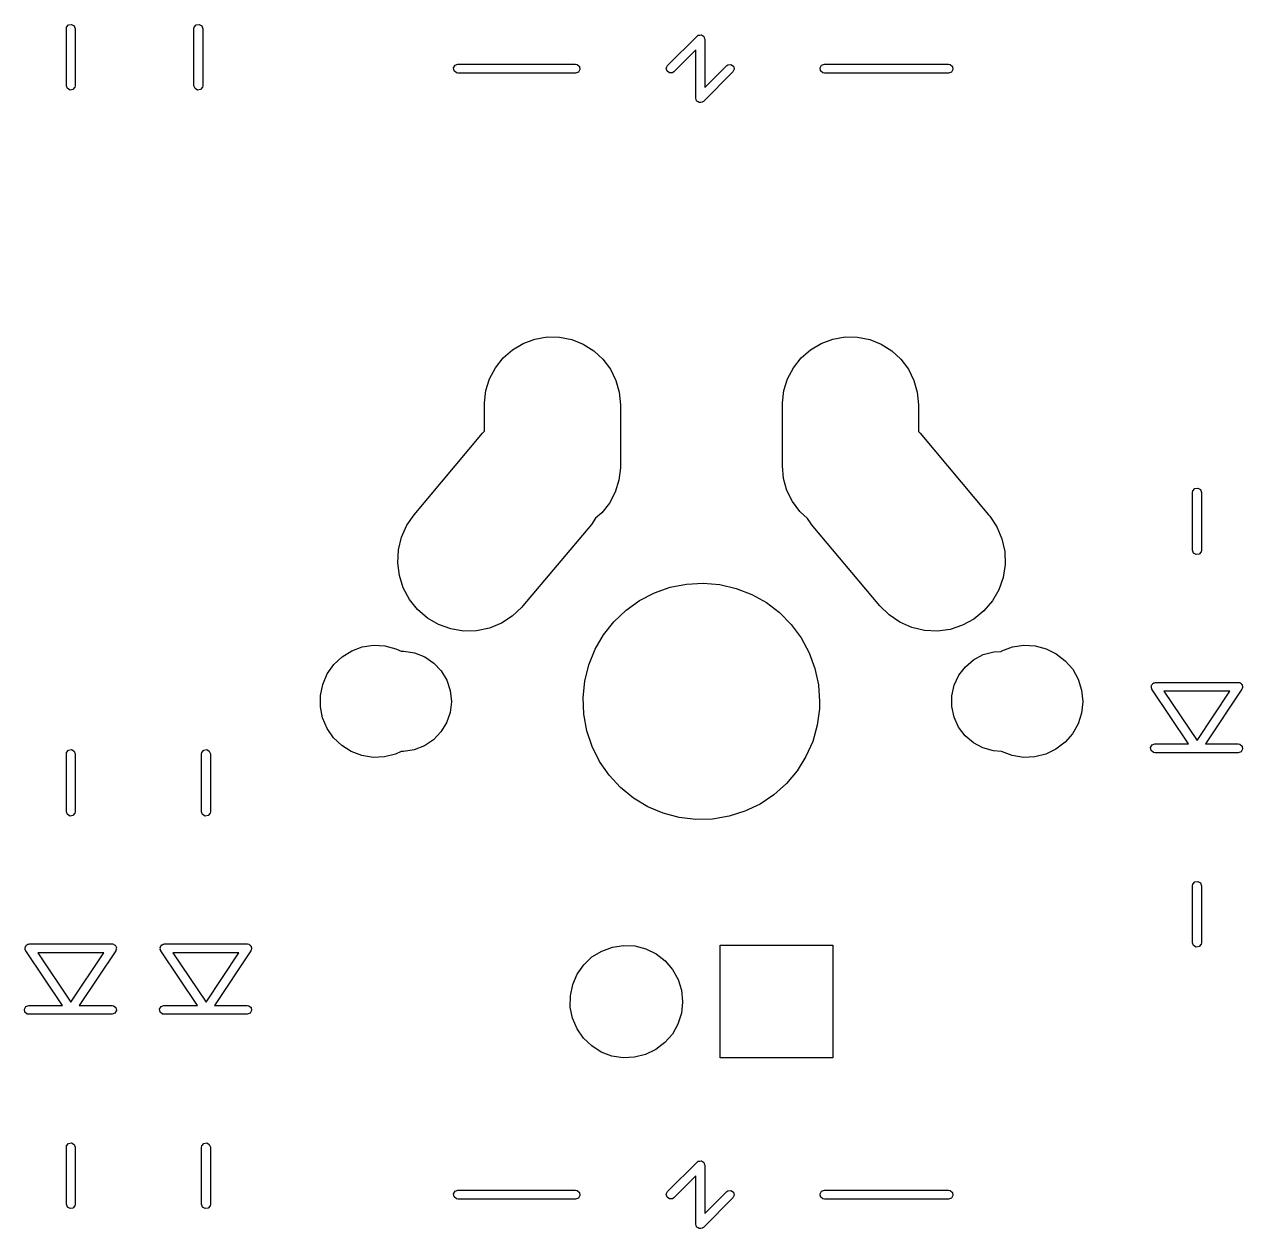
# Model space of a CAD drawing. Extents: x 0 to 132, y -20 to 105.
# Drawn here: x 35.39 to 56, y 42.94 to 63.32 of the extents above; entities that cross this region are included whole.
import ezdxf

# ---------------------------------------------------------------- set-up
doc = ezdxf.new("R2010")
doc.units = 0
doc.layers.add('BLACK', color=7, linetype='CONTINUOUS')

msp = doc.modelspace()

# ---------------------------------------------------------------- linework, layer by layer
at = {"layer": 'BLACK', "linetype": 'CONTINUOUS'}
for p, q in [((36.103, 63.2417), (36.1075, 63.2674)), ((36.1075, 63.2674), (36.1405, 63.3067)), ((36.1405, 63.3067), (36.191, 63.3156)), ((36.191, 63.3156), (36.2355, 63.2899)), ((36.2355, 63.2899), (36.253, 63.2417)), ((38.262, 63.2417), (38.2665, 63.2674)), ((38.2665, 63.2674), (38.2995, 63.3067)), ((38.2995, 63.3067), (38.35, 63.3156)), ((38.35, 63.3156), (38.3945, 63.2899)), ((38.3945, 63.2899), (38.412, 63.2417)), ((36.103, 62.2765), (36.103, 63.2417)), ((36.253, 63.2417), (36.253, 62.2765)), ((38.262, 62.2765), (38.262, 63.2417)), ((38.412, 63.2417), (38.412, 62.2765)), ((46.273, 62.6185), (46.773, 63.1185)), ((46.773, 63.1185), (46.7864, 63.1279)), ((46.7864, 63.1279), (46.7885, 63.1305)), ((46.7885, 63.1305), (46.7905, 63.1308)), ((46.7905, 63.1308), (46.7943, 63.1335)), ((46.7943, 63.1335), (46.8168, 63.1354)), ((46.8168, 63.1354), (46.839, 63.1394)), ((46.839, 63.1394), (46.842, 63.1376)), ((46.842, 63.1376), (46.8454, 63.1379)), ((46.8454, 63.1379), (46.8639, 63.125)), ((46.8639, 63.125), (46.8835, 63.1137)), ((46.8835, 63.1137), (46.8846, 63.1105)), ((46.8846, 63.1105), (46.8874, 63.1085)), ((46.8874, 63.1085), (46.8933, 63.0867)), ((46.8933, 63.0867), (46.901, 63.0655)), ((46.901, 63.0655), (46.901, 62.2466)), ((46.751, 62.8844), (46.379, 62.5125)), ((46.751, 62.0655), (46.751, 62.8844)), ((42.6521, 62.5785), (42.6778, 62.623)), ((42.661, 62.528), (42.6521, 62.5785)), ((42.7003, 62.495), (42.661, 62.528)), ((42.6778, 62.623), (42.726, 62.6405)), ((42.726, 62.4905), (42.7003, 62.495)), ((42.726, 62.6405), (44.716, 62.6405)), ((44.716, 62.4905), (42.726, 62.4905)), ((44.716, 62.6405), (44.7417, 62.636)), ((44.7642, 62.508), (44.716, 62.4905)), ((44.7417, 62.636), (44.781, 62.603)), ((44.7899, 62.5525), (44.7642, 62.508)), ((44.781, 62.603), (44.7899, 62.5525)), ((46.2513, 62.572), (46.273, 62.6185)), ((46.2646, 62.5225), (46.2513, 62.572)), ((46.3066, 62.4931), (46.2646, 62.5225)), ((46.3577, 62.4975), (46.3066, 62.4931)), ((46.379, 62.5125), (46.3577, 62.4975)), ((47.379, 62.5125), (46.879, 62.0125)), ((46.901, 62.2466), (47.273, 62.6185)), ((47.273, 62.6185), (47.2943, 62.6335)), ((47.2943, 62.6335), (47.3454, 62.6379)), ((47.3454, 62.6379), (47.3874, 62.6085)), ((47.4007, 62.559), (47.379, 62.5125)), ((47.3874, 62.6085), (47.4007, 62.559)), ((48.8521, 62.5785), (48.8778, 62.623)), ((48.861, 62.528), (48.8521, 62.5785)), ((48.9003, 62.495), (48.861, 62.528)), ((48.8778, 62.623), (48.926, 62.6405)), ((48.926, 62.4905), (48.9003, 62.495)), ((48.926, 62.6405), (51.026, 62.6405)), ((51.026, 62.4905), (48.926, 62.4905)), ((51.026, 62.6405), (51.0517, 62.636)), ((51.0742, 62.508), (51.026, 62.4905)), ((51.0517, 62.636), (51.091, 62.603)), ((51.0999, 62.5525), (51.0742, 62.508)), ((51.091, 62.603), (51.0999, 62.5525)), ((36.1205, 62.2283), (36.103, 62.2765)), ((36.2485, 62.2508), (36.2155, 62.2115)), ((36.253, 62.2765), (36.2485, 62.2508)), ((38.2795, 62.2283), (38.262, 62.2765)), ((38.4075, 62.2508), (38.3745, 62.2115)), ((38.412, 62.2765), (38.4075, 62.2508)), ((36.165, 62.2026), (36.1205, 62.2283)), ((36.2155, 62.2115), (36.165, 62.2026)), ((38.324, 62.2026), (38.2795, 62.2283)), ((38.3745, 62.2115), (38.324, 62.2026)), ((46.7587, 62.0443), (46.751, 62.0655)), ((46.7646, 62.0225), (46.7587, 62.0443)), ((46.7674, 62.0205), (46.7646, 62.0225)), ((46.7685, 62.0173), (46.7674, 62.0205)), ((46.7881, 62.006), (46.7685, 62.0173)), ((46.8066, 61.9931), (46.7881, 62.006)), ((46.81, 61.9934), (46.8066, 61.9931)), ((46.813, 61.9916), (46.81, 61.9934)), ((46.8352, 61.9956), (46.813, 61.9916)), ((46.8577, 61.9975), (46.8352, 61.9956)), ((46.8615, 62.0002), (46.8577, 61.9975)), ((46.8635, 62.0005), (46.8615, 62.0002)), ((46.8656, 62.0031), (46.8635, 62.0005)), ((46.879, 62.0125), (46.8656, 62.0031)), ((43.65, 57.8114), (43.8309, 57.919)), ((43.8309, 57.919), (44.0284, 57.9918)), ((44.0284, 57.9918), (44.2358, 58.0275)), ((44.2358, 58.0275), (44.4462, 58.0247)), ((44.4462, 58.0247), (44.6526, 57.9836)), ((44.6526, 57.9836), (44.8481, 57.9057)), ((48.69, 57.8114), (48.8709, 57.919)), ((48.8709, 57.919), (49.0684, 57.9918)), ((49.0684, 57.9918), (49.2758, 58.0275)), ((49.2758, 58.0275), (49.4862, 58.0247)), ((49.4862, 58.0247), (49.6926, 57.9836)), ((49.6926, 57.9836), (49.8881, 57.9057)), ((43.4918, 57.6726), (43.65, 57.8114)), ((44.8481, 57.9057), (45.0261, 57.7934)), ((45.0261, 57.7934), (45.1806, 57.6505)), ((48.5318, 57.6726), (48.69, 57.8114)), ((49.8881, 57.9057), (50.0661, 57.7934)), ((50.0661, 57.7934), (50.2206, 57.6505)), ((43.2635, 57.3211), (43.3615, 57.5073)), ((43.3615, 57.5073), (43.4918, 57.6726)), ((45.1806, 57.6505), (45.3065, 57.4819)), ((48.3035, 57.3211), (48.4015, 57.5073)), ((48.4015, 57.5073), (48.5318, 57.6726)), ((50.2206, 57.6505), (50.3465, 57.4819)), ((43.2011, 57.1201), (43.2635, 57.3211)), ((45.3065, 57.4819), (45.3996, 57.2931)), ((45.3996, 57.2931), (45.4567, 57.0906)), ((48.2411, 57.1201), (48.3035, 57.3211)), ((50.3465, 57.4819), (50.4396, 57.2931)), ((50.4396, 57.2931), (50.4967, 57.0906)), ((43.1764, 56.9111), (43.2011, 57.1201)), ((45.4567, 57.0906), (45.476, 56.881)), ((48.2164, 56.9111), (48.2411, 57.1201)), ((50.4967, 57.0906), (50.516, 56.881)), ((43.176, 56.881), (43.1764, 56.9111)), ((43.176, 56.433), (43.176, 56.881)), ((45.476, 56.881), (45.476, 55.844)), ((48.216, 56.881), (48.2164, 56.9111)), ((48.216, 55.844), (48.216, 56.881)), ((50.516, 56.881), (50.516, 56.43)), ((41.9882, 55.0206), (43.1452, 56.3995)), ((43.1452, 56.3995), (43.1657, 56.4233)), ((43.1657, 56.4233), (43.176, 56.433)), ((50.516, 56.43), (50.5468, 56.3995)), ((50.5468, 56.3995), (51.7038, 55.0206)), ((45.4756, 55.8139), (45.4509, 55.6049)), ((45.476, 55.844), (45.4756, 55.8139)), ((48.2353, 55.6344), (48.216, 55.844)), ((45.4509, 55.6049), (45.3885, 55.4039)), ((48.2924, 55.4319), (48.2353, 55.6344)), ((55.1575, 55.4232), (55.1905, 55.4625)), ((55.1905, 55.4625), (55.241, 55.4714)), ((55.241, 55.4714), (55.2855, 55.4457)), ((55.2855, 55.4457), (55.303, 55.3975)), ((45.3885, 55.4039), (45.2905, 55.2177)), ((48.3855, 55.2431), (48.2924, 55.4319)), ((48.5114, 55.0745), (48.3855, 55.2431)), ((55.153, 55.3975), (55.1575, 55.4232)), ((55.153, 54.4196), (55.153, 55.3975)), ((55.303, 55.3975), (55.303, 54.4196)), ((45.1602, 55.0524), (45.056, 54.961)), ((45.2905, 55.2177), (45.1602, 55.0524)), ((48.639, 54.9566), (48.5114, 55.0745)), ((41.7728, 54.64), (41.863, 54.8402)), ((41.863, 54.8402), (41.9882, 55.0206)), ((44.9837, 54.8568), (43.8267, 53.4779)), ((45.056, 54.961), (44.9837, 54.8568)), ((48.6884, 54.8812), (48.639, 54.9566)), ((48.7083, 54.8568), (48.6884, 54.8812)), ((49.8653, 53.4779), (48.7083, 54.8568)), ((51.7038, 55.0206), (51.7237, 54.9963)), ((51.7237, 54.9963), (51.8441, 54.8127)), ((41.7206, 54.4267), (41.7728, 54.64)), ((51.8441, 54.8127), (51.929, 54.6101)), ((41.7082, 54.2074), (41.7206, 54.4267)), ((51.929, 54.6101), (51.9756, 54.3955)), ((55.1705, 54.3714), (55.153, 54.4196)), ((55.303, 54.4196), (55.2985, 54.3939)), ((41.7359, 53.9896), (41.7082, 54.2074)), ((51.9756, 54.3955), (51.9823, 54.176)), ((55.215, 54.3457), (55.1705, 54.3714)), ((55.2655, 54.3546), (55.215, 54.3457)), ((55.2985, 54.3939), (55.2655, 54.3546)), ((51.9823, 54.176), (51.9489, 53.959)), ((41.8028, 53.7804), (41.7359, 53.9896)), ((46.0517, 53.698), (46.3183, 53.7916)), ((46.3183, 53.7916), (46.5953, 53.8467)), ((46.5953, 53.8467), (46.8774, 53.8623)), ((46.8774, 53.8623), (47.1589, 53.8379)), ((47.1589, 53.8379), (47.4341, 53.7741)), ((51.9489, 53.959), (51.8765, 53.7517)), ((41.9068, 53.587), (41.8028, 53.7804)), ((42.0442, 53.4157), (41.9068, 53.587)), ((45.801, 53.5678), (46.0517, 53.698)), ((47.4341, 53.7741), (47.6976, 53.6722)), ((47.6976, 53.6722), (47.944, 53.5341)), ((51.8765, 53.7517), (51.7675, 53.561)), ((42.2106, 53.2724), (42.0442, 53.4157)), ((43.8062, 53.4541), (43.6462, 53.3037)), ((43.8267, 53.4779), (43.8062, 53.4541)), ((45.3667, 53.2085), (45.5712, 53.4035)), ((45.5712, 53.4035), (45.801, 53.5678)), ((47.944, 53.5341), (48.1686, 53.3627)), ((50.0213, 53.3233), (49.8653, 53.4779)), ((51.6256, 53.3934), (51.4556, 53.2544)), ((51.7675, 53.561), (51.6256, 53.3934)), ((42.4003, 53.1617), (42.2106, 53.2724)), ((43.4615, 53.1849), (43.2583, 53.1017)), ((43.6462, 53.3037), (43.4615, 53.1849)), ((45.1918, 52.9867), (45.3667, 53.2085)), ((48.1686, 53.3627), (48.3668, 53.1614)), ((50.2028, 53.1997), (50.0213, 53.3233)), ((50.4038, 53.1113), (50.2028, 53.1997)), ((51.4556, 53.2544), (51.2631, 53.1488)), ((42.607, 53.0875), (42.4003, 53.1617)), ((42.8237, 53.0522), (42.607, 53.0875)), ((43.0433, 53.057), (42.8237, 53.0522)), ((43.2583, 53.1017), (43.0433, 53.057)), ((45.0499, 52.7424), (45.1918, 52.9867)), ((48.3668, 53.1614), (48.5347, 52.9342)), ((50.6175, 53.061), (50.4038, 53.1113)), ((50.8369, 53.0504), (50.6175, 53.061)), ((51.0545, 53.08), (50.8369, 53.0504)), ((51.2631, 53.1488), (51.0545, 53.08)), ((40.9295, 52.7164), (41.1097, 52.7827)), ((41.1097, 52.7827), (41.2996, 52.8114)), ((41.2996, 52.8114), (41.4913, 52.8013)), ((41.4913, 52.8013), (41.6771, 52.7529)), ((48.5347, 52.9342), (48.6688, 52.6855)), ((51.9295, 52.7164), (52.1097, 52.7827)), ((52.1097, 52.7827), (52.2996, 52.8114)), ((52.2996, 52.8114), (52.4913, 52.8013)), ((52.4913, 52.8013), (52.6771, 52.7529)), ((40.6269, 52.4832), (40.7664, 52.6152)), ((40.7664, 52.6152), (40.9295, 52.7164)), ((41.6771, 52.7529), (41.7669, 52.7087)), ((41.7669, 52.7087), (41.8134, 52.7112)), ((41.8134, 52.7112), (41.9946, 52.6812)), ((41.9946, 52.6812), (42.1651, 52.613)), ((42.1651, 52.613), (42.3169, 52.5098)), ((44.9439, 52.4805), (45.0499, 52.7424)), ((48.6688, 52.6855), (48.7666, 52.4205)), ((51.3105, 52.4487), (51.4507, 52.5672)), ((51.4507, 52.5672), (51.6131, 52.6528)), ((51.6131, 52.6528), (51.7901, 52.7016)), ((51.7901, 52.7016), (51.9164, 52.7082)), ((51.9164, 52.7082), (51.9295, 52.7164)), ((52.6771, 52.7529), (52.8494, 52.6681)), ((52.8494, 52.6681), (53.0011, 52.5505)), ((40.5167, 52.326), (40.6269, 52.4832)), ((42.3169, 52.5098), (42.443, 52.3764)), ((42.443, 52.3764), (42.5376, 52.219)), ((44.8758, 52.2064), (44.9439, 52.4805)), ((48.7666, 52.4205), (48.826, 52.1443)), ((51.1989, 52.3028), (51.3105, 52.4487)), ((53.0011, 52.5505), (53.1261, 52.4047)), ((53.1261, 52.4047), (53.2192, 52.2367)), ((40.4012, 51.9618), (40.4405, 52.1498)), ((40.4405, 52.1498), (40.5167, 52.326)), ((42.5376, 52.219), (42.5962, 52.045)), ((44.847, 51.9253), (44.8758, 52.2064)), ((48.826, 52.1443), (48.846, 51.8625)), ((51.1213, 52.1364), (51.1989, 52.3028)), ((53.2192, 52.2367), (53.2766, 52.0535)), ((54.461, 52.1305), (54.4622, 52.1413)), ((54.4622, 52.1413), (54.4735, 52.1521)), ((54.4735, 52.1521), (54.4813, 52.1657)), ((54.4813, 52.1657), (54.4914, 52.1693)), ((54.4914, 52.1693), (54.4992, 52.1768)), ((54.4992, 52.1768), (54.5148, 52.1778)), ((54.5148, 52.1778), (54.5295, 52.1832)), ((54.5295, 52.1832), (55.9265, 52.1832)), ((55.9265, 52.1832), (55.9298, 52.1826)), ((55.9298, 52.1826), (55.9313, 52.183)), ((55.9313, 52.183), (55.934, 52.1819)), ((55.934, 52.1819), (55.9522, 52.1787)), ((55.9522, 52.1787), (55.9641, 52.1687)), ((55.9641, 52.1687), (55.9783, 52.1624)), ((55.9783, 52.1624), (55.9831, 52.1527)), ((55.9831, 52.1527), (55.9915, 52.1457)), ((55.9915, 52.1457), (55.9942, 52.1304)), ((40.4005, 51.7698), (40.4012, 51.9618)), ((42.5962, 52.045), (42.616, 51.8625)), ((51.0807, 51.7737), (51.0813, 51.9572)), ((51.0813, 51.9572), (51.1213, 52.1364)), ((53.2766, 52.0535), (53.296, 51.8625)), ((54.4556, 52.1212), (54.461, 52.1305)), ((54.4584, 52.1058), (54.4556, 52.1212)), ((54.4567, 52.0902), (54.4584, 52.1058)), ((54.464, 52.0736), (54.4567, 52.0902)), ((54.4645, 52.0707), (54.464, 52.0736)), ((54.4658, 52.0697), (54.4645, 52.0707)), ((54.4672, 52.0664), (54.4658, 52.0697)), ((55.0874, 51.1418), (54.4672, 52.0664)), ((54.6701, 52.0332), (55.2299, 51.1986)), ((55.7864, 52.0332), (54.6701, 52.0332)), ((55.2299, 51.1986), (55.7864, 52.0332)), ((55.9889, 52.0666), (55.3724, 51.1418)), ((55.9926, 52.0817), (55.9889, 52.0666)), ((56.0004, 52.0952), (55.9926, 52.0817)), ((55.9942, 52.1304), (56.001, 52.1164)), ((56.001, 52.1164), (55.9985, 52.1059)), ((55.9985, 52.1059), (56.0004, 52.0952)), ((40.4385, 51.5816), (40.4005, 51.7698)), ((42.616, 51.8566), (42.5949, 51.6742)), ((42.616, 51.8625), (42.616, 51.8566)), ((44.8581, 51.643), (44.847, 51.9253)), ((48.8421, 51.7369), (48.8044, 51.4569)), ((48.846, 51.8625), (48.8421, 51.7369)), ((51.1195, 51.5942), (51.0807, 51.7737)), ((53.296, 51.8559), (53.2752, 51.665)), ((53.296, 51.8625), (53.296, 51.8559)), ((40.5135, 51.4048), (40.4385, 51.5816)), ((42.5949, 51.6742), (42.5351, 51.5006)), ((44.9088, 51.3651), (44.8581, 51.643)), ((51.1959, 51.4273), (51.1195, 51.5942)), ((53.2752, 51.665), (53.2165, 51.4822)), ((40.6225, 51.2468), (40.5135, 51.4048)), ((42.4394, 51.3439), (42.3124, 51.2114)), ((42.5351, 51.5006), (42.4394, 51.3439)), ((44.9982, 51.0971), (44.9088, 51.3651)), ((48.8044, 51.4569), (48.7278, 51.185)), ((51.3064, 51.2806), (51.1959, 51.4273)), ((53.1223, 51.3149), (52.9963, 51.17)), ((53.2165, 51.4822), (53.1223, 51.3149)), ((40.7611, 51.1139), (40.6225, 51.2468)), ((40.9236, 51.0116), (40.7611, 51.1139)), ((42.1598, 51.1092), (41.9889, 51.0422)), ((42.3124, 51.2114), (42.1598, 51.1092)), ((48.7278, 51.185), (48.6135, 50.9266)), ((51.4458, 51.1612), (51.3064, 51.2806)), ((51.6076, 51.0744), (51.4458, 51.1612)), ((52.9963, 51.17), (52.8438, 51.0534)), ((54.4429, 51.0798), (54.4686, 51.1243)), ((54.4686, 51.1243), (54.5168, 51.1418)), ((54.5168, 51.1418), (55.0874, 51.1418)), ((55.3724, 51.1418), (55.9265, 51.1418)), ((55.9265, 51.1418), (55.9522, 51.1373)), ((55.9522, 51.1373), (55.9915, 51.1043)), ((36.103, 50.9735), (36.1075, 50.9992)), ((36.103, 49.9956), (36.103, 50.9735)), ((36.1075, 50.9992), (36.1405, 51.0385)), ((36.1405, 51.0385), (36.191, 51.0474)), ((36.191, 51.0474), (36.2355, 51.0217)), ((36.2355, 51.0217), (36.253, 50.9735)), ((36.253, 50.9735), (36.253, 49.9956)), ((38.389, 50.9735), (38.3935, 50.9992)), ((38.389, 49.9956), (38.389, 50.9735)), ((38.3935, 50.9992), (38.4265, 51.0385)), ((38.4265, 51.0385), (38.477, 51.0474)), ((38.477, 51.0474), (38.5215, 51.0217)), ((38.5215, 51.0217), (38.539, 50.9735)), ((38.539, 50.9735), (38.539, 49.9956)), ((41.1033, 50.944), (40.9236, 51.0116)), ((41.293, 50.914), (41.1033, 50.944)), ((41.4848, 50.9227), (41.293, 50.914)), ((41.6709, 50.9698), (41.4848, 50.9227)), ((41.7664, 51.016), (41.6709, 50.9698)), ((41.8075, 51.0135), (41.7664, 51.016)), ((41.9889, 51.0422), (41.8075, 51.0135)), ((45.1245, 50.8444), (44.9982, 51.0971)), ((48.6135, 50.9266), (48.464, 50.6869)), ((51.7842, 51.0244), (51.6076, 51.0744)), ((51.9156, 51.0166), (51.7842, 51.0244)), ((51.9236, 51.0116), (51.9156, 51.0166)), ((52.1033, 50.944), (51.9236, 51.0116)), ((52.293, 50.914), (52.1033, 50.944)), ((52.4848, 50.9227), (52.293, 50.914)), ((52.6709, 50.9698), (52.4848, 50.9227)), ((52.8438, 51.0534), (52.6709, 50.9698)), ((54.4518, 51.0293), (54.4429, 51.0798)), ((54.4911, 50.9963), (54.4518, 51.0293)), ((54.5168, 50.9918), (54.4911, 50.9963)), ((55.9265, 50.9918), (54.5168, 50.9918)), ((55.9747, 51.0093), (55.9265, 50.9918)), ((56.0004, 51.0538), (55.9747, 51.0093)), ((55.9915, 51.1043), (56.0004, 51.0538)), ((45.2851, 50.612), (45.1245, 50.8444)), ((45.4769, 50.4046), (45.2851, 50.612)), ((48.464, 50.6869), (48.2823, 50.4707)), ((45.696, 50.2262), (45.4769, 50.4046)), ((48.2823, 50.4707), (48.0718, 50.2822)), ((45.938, 50.0805), (45.696, 50.2262)), ((46.1982, 49.9703), (45.938, 50.0805)), ((47.8369, 50.1252), (47.5822, 50.0029)), ((48.0718, 50.2822), (47.8369, 50.1252)), ((36.1205, 49.9474), (36.103, 49.9956)), ((36.165, 49.9217), (36.1205, 49.9474)), ((36.2155, 49.9306), (36.165, 49.9217)), ((36.2485, 49.9699), (36.2155, 49.9306)), ((36.253, 49.9956), (36.2485, 49.9699)), ((38.4065, 49.9474), (38.389, 49.9956)), ((38.451, 49.9217), (38.4065, 49.9474)), ((38.5015, 49.9306), (38.451, 49.9217)), ((38.5345, 49.9699), (38.5015, 49.9306)), ((38.539, 49.9956), (38.5345, 49.9699)), ((46.4712, 49.8979), (46.1982, 49.9703)), ((46.7518, 49.8647), (46.4712, 49.8979)), ((47.3129, 49.9178), (47.0342, 49.8714)), ((47.5822, 50.0029), (47.3129, 49.9178)), ((47.0342, 49.8714), (46.7518, 49.8647)), ((55.153, 48.7427), (55.1575, 48.7684)), ((55.153, 47.7775), (55.153, 48.7427)), ((55.1575, 48.7684), (55.1905, 48.8077)), ((55.1905, 48.8077), (55.241, 48.8166)), ((55.241, 48.8166), (55.2855, 48.7909)), ((55.2855, 48.7909), (55.303, 48.7427)), ((55.303, 48.7427), (55.303, 47.7775)), ((35.4056, 47.6972), (35.411, 47.7066)), ((35.4084, 47.6818), (35.4056, 47.6972)), ((35.4067, 47.6662), (35.4084, 47.6818)), ((35.414, 47.6496), (35.4067, 47.6662)), ((35.411, 47.7066), (35.4122, 47.7173)), ((35.4122, 47.7173), (35.4235, 47.7281)), ((35.4145, 47.6467), (35.414, 47.6496)), ((35.4158, 47.6457), (35.4145, 47.6467)), ((35.4172, 47.6424), (35.4158, 47.6457)), ((36.0374, 46.7178), (35.4172, 47.6424)), ((35.4235, 47.7281), (35.4313, 47.7417)), ((35.4313, 47.7417), (35.4414, 47.7453)), ((35.4414, 47.7453), (35.4492, 47.7528)), ((35.4492, 47.7528), (35.4648, 47.7538)), ((35.4648, 47.7538), (35.4795, 47.7592)), ((35.4795, 47.7592), (36.8765, 47.7592)), ((35.6201, 47.6092), (36.1799, 46.7746)), ((36.7364, 47.6092), (35.6201, 47.6092)), ((36.1799, 46.7746), (36.7364, 47.6092)), ((36.9389, 47.6426), (36.3224, 46.7178)), ((36.8765, 47.7592), (36.8798, 47.7586)), ((36.8798, 47.7586), (36.8813, 47.759)), ((36.8813, 47.759), (36.884, 47.7579)), ((36.884, 47.7579), (36.9022, 47.7547)), ((36.9022, 47.7547), (36.9141, 47.7447)), ((36.9141, 47.7447), (36.9283, 47.7384)), ((36.9283, 47.7384), (36.9331, 47.7287)), ((36.9331, 47.7287), (36.9415, 47.7217)), ((36.9426, 47.6577), (36.9389, 47.6426)), ((36.9415, 47.7217), (36.9442, 47.7064)), ((36.9504, 47.6712), (36.9426, 47.6577)), ((36.9442, 47.7064), (36.951, 47.6924)), ((36.951, 47.6924), (36.9485, 47.6819)), ((36.9485, 47.6819), (36.9504, 47.6712)), ((37.6916, 47.6972), (37.697, 47.7066)), ((37.6944, 47.6818), (37.6916, 47.6972)), ((37.6927, 47.6662), (37.6944, 47.6818)), ((37.7, 47.6496), (37.6927, 47.6662)), ((37.697, 47.7066), (37.6982, 47.7173)), ((37.6982, 47.7173), (37.7095, 47.7281)), ((37.7005, 47.6467), (37.7, 47.6496)), ((37.7018, 47.6457), (37.7005, 47.6467)), ((37.7032, 47.6424), (37.7018, 47.6457)), ((38.3234, 46.7178), (37.7032, 47.6424)), ((37.7095, 47.7281), (37.7173, 47.7417)), ((37.7173, 47.7417), (37.7274, 47.7453)), ((37.7274, 47.7453), (37.7352, 47.7528)), ((37.7352, 47.7528), (37.7508, 47.7538)), ((37.7508, 47.7538), (37.7655, 47.7592)), ((37.7655, 47.7592), (39.1625, 47.7592)), ((37.9061, 47.6092), (38.4659, 46.7746)), ((39.0224, 47.6092), (37.9061, 47.6092)), ((38.4659, 46.7746), (39.0224, 47.6092)), ((39.2249, 47.6426), (38.6084, 46.7178)), ((39.1625, 47.7592), (39.1658, 47.7586)), ((39.1658, 47.7586), (39.1673, 47.759)), ((39.1673, 47.759), (39.17, 47.7579)), ((39.17, 47.7579), (39.1882, 47.7547)), ((39.1882, 47.7547), (39.2001, 47.7447)), ((39.2001, 47.7447), (39.2143, 47.7384)), ((39.2143, 47.7384), (39.2191, 47.7287)), ((39.2191, 47.7287), (39.2275, 47.7217)), ((39.2286, 47.6577), (39.2249, 47.6426)), ((39.2275, 47.7217), (39.2302, 47.7064)), ((39.2364, 47.6712), (39.2286, 47.6577)), ((39.2302, 47.7064), (39.237, 47.6924)), ((39.237, 47.6924), (39.2345, 47.6819)), ((39.2345, 47.6819), (39.2364, 47.6712)), ((44.9948, 47.5372), (45.1585, 47.6386)), ((45.1585, 47.6386), (45.3391, 47.7051)), ((45.3391, 47.7051), (45.5295, 47.7339)), ((45.5295, 47.7339), (45.7217, 47.7238)), ((45.7217, 47.7238), (45.908, 47.6753)), ((45.908, 47.6753), (46.0807, 47.5903)), ((47.1635, 45.83), (47.1635, 47.735)), ((47.1635, 47.735), (49.0685, 47.735)), ((49.0685, 47.735), (49.0685, 45.83)), ((55.1705, 47.7293), (55.153, 47.7775)), ((55.215, 47.7036), (55.1705, 47.7293)), ((55.2655, 47.7125), (55.215, 47.7036)), ((55.2985, 47.7518), (55.2655, 47.7125)), ((55.303, 47.7775), (55.2985, 47.7518)), ((44.7445, 47.2472), (44.855, 47.4049)), ((44.855, 47.4049), (44.9948, 47.5372)), ((46.0807, 47.5903), (46.2329, 47.4723)), ((46.2329, 47.4723), (46.3581, 47.3261)), ((44.6681, 47.0705), (44.7445, 47.2472)), ((46.3581, 47.3261), (46.4515, 47.1577)), ((44.6287, 46.8821), (44.6681, 47.0705)), ((46.4515, 47.1577), (46.509, 46.974)), ((44.628, 46.6896), (44.6287, 46.8821)), ((46.509, 46.974), (46.5285, 46.7825)), ((46.5285, 46.7825), (46.5285, 46.7758)), ((35.3929, 46.6558), (35.4186, 46.7003)), ((35.4018, 46.6053), (35.3929, 46.6558)), ((35.4411, 46.5723), (35.4018, 46.6053)), ((35.4186, 46.7003), (35.4668, 46.7178)), ((35.4668, 46.7178), (36.0374, 46.7178)), ((36.3224, 46.7178), (36.8765, 46.7178)), ((36.8765, 46.7178), (36.9022, 46.7133)), ((36.9247, 46.5853), (36.8765, 46.5678)), ((36.9022, 46.7133), (36.9415, 46.6803)), ((36.9504, 46.6298), (36.9247, 46.5853)), ((36.9415, 46.6803), (36.9504, 46.6298)), ((37.6789, 46.6558), (37.7046, 46.7003)), ((37.6878, 46.6053), (37.6789, 46.6558)), ((37.7271, 46.5723), (37.6878, 46.6053)), ((37.7046, 46.7003), (37.7528, 46.7178)), ((37.7528, 46.7178), (38.3234, 46.7178)), ((38.6084, 46.7178), (39.1625, 46.7178)), ((39.1625, 46.7178), (39.1882, 46.7133)), ((39.2107, 46.5853), (39.1625, 46.5678)), ((39.1882, 46.7133), (39.2275, 46.6803)), ((39.2364, 46.6298), (39.2107, 46.5853)), ((39.2275, 46.6803), (39.2364, 46.6298)), ((44.6661, 46.5008), (44.628, 46.6896)), ((46.5077, 46.5845), (46.4488, 46.4012)), ((46.5285, 46.7758), (46.5077, 46.5845)), ((35.4668, 46.5678), (35.4411, 46.5723)), ((36.8765, 46.5678), (35.4668, 46.5678)), ((37.7528, 46.5678), (37.7271, 46.5723)), ((39.1625, 46.5678), (37.7528, 46.5678)), ((44.7413, 46.3236), (44.6661, 46.5008)), ((46.4488, 46.4012), (46.3543, 46.2334)), ((44.8506, 46.1652), (44.7413, 46.3236)), ((44.9896, 46.0319), (44.8506, 46.1652)), ((46.3543, 46.2334), (46.228, 46.0882)), ((45.1525, 45.9293), (44.9896, 46.0319)), ((46.0751, 45.9712), (45.9018, 45.8874)), ((46.228, 46.0882), (46.0751, 45.9712)), ((45.3327, 45.8616), (45.1525, 45.9293)), ((45.5228, 45.8315), (45.3327, 45.8616)), ((45.7151, 45.8402), (45.5228, 45.8315)), ((45.9018, 45.8874), (45.7151, 45.8402)), ((49.0685, 45.83), (47.1635, 45.83)), ((36.103, 44.3187), (36.1075, 44.3444)), ((36.103, 43.3535), (36.103, 44.3187)), ((36.1075, 44.3444), (36.1405, 44.3837)), ((36.1405, 44.3837), (36.191, 44.3926)), ((36.191, 44.3926), (36.2355, 44.3669)), ((36.2355, 44.3669), (36.253, 44.3187)), ((36.253, 44.3187), (36.253, 43.3535)), ((38.389, 44.3187), (38.3935, 44.3444)), ((38.389, 43.3535), (38.389, 44.3187)), ((38.3935, 44.3444), (38.4265, 44.3837)), ((38.4265, 44.3837), (38.477, 44.3926)), ((38.477, 44.3926), (38.5215, 44.3669)), ((38.5215, 44.3669), (38.539, 44.3187)), ((38.539, 44.3187), (38.539, 43.3535)), ((46.273, 43.5685), (46.773, 44.0685)), ((46.773, 44.0685), (46.7864, 44.0779)), ((46.7864, 44.0779), (46.7885, 44.0805)), ((46.7885, 44.0805), (46.7905, 44.0808)), ((46.7905, 44.0808), (46.7943, 44.0835)), ((46.7943, 44.0835), (46.8168, 44.0854)), ((46.8168, 44.0854), (46.839, 44.0894)), ((46.839, 44.0894), (46.842, 44.0876)), ((46.842, 44.0876), (46.8454, 44.0879)), ((46.8454, 44.0879), (46.8639, 44.075)), ((46.8639, 44.075), (46.8835, 44.0637)), ((46.8835, 44.0637), (46.8846, 44.0605)), ((46.8846, 44.0605), (46.8874, 44.0585)), ((46.8874, 44.0585), (46.8933, 44.0367)), ((46.8933, 44.0367), (46.901, 44.0155)), ((46.901, 44.0155), (46.901, 43.1966)), ((46.751, 43.8344), (46.379, 43.4625)), ((46.751, 43.0155), (46.751, 43.8344)), ((42.6521, 43.5285), (42.6778, 43.573)), ((42.661, 43.478), (42.6521, 43.5285)), ((42.6778, 43.573), (42.726, 43.5905)), ((42.726, 43.5905), (44.716, 43.5905)), ((44.716, 43.5905), (44.7417, 43.586)), ((44.7417, 43.586), (44.781, 43.553)), ((44.7899, 43.5025), (44.7642, 43.458)), ((44.781, 43.553), (44.7899, 43.5025)), ((46.2513, 43.522), (46.273, 43.5685)), ((46.2646, 43.4725), (46.2513, 43.522)), ((46.901, 43.1966), (47.273, 43.5685)), ((47.273, 43.5685), (47.2943, 43.5835)), ((47.2943, 43.5835), (47.3454, 43.5879)), ((47.3454, 43.5879), (47.3874, 43.5585)), ((47.4007, 43.509), (47.379, 43.4625)), ((47.3874, 43.5585), (47.4007, 43.509)), ((48.8521, 43.5285), (48.8778, 43.573)), ((48.861, 43.478), (48.8521, 43.5285)), ((48.8778, 43.573), (48.926, 43.5905)), ((48.926, 43.5905), (51.026, 43.5905)), ((51.026, 43.5905), (51.0517, 43.586)), ((51.0517, 43.586), (51.091, 43.553)), ((51.0999, 43.5025), (51.0742, 43.458)), ((51.091, 43.553), (51.0999, 43.5025)), ((36.1205, 43.3053), (36.103, 43.3535)), ((36.165, 43.2796), (36.1205, 43.3053)), ((36.2155, 43.2885), (36.165, 43.2796)), ((36.2485, 43.3278), (36.2155, 43.2885)), ((36.253, 43.3535), (36.2485, 43.3278)), ((38.4065, 43.3053), (38.389, 43.3535)), ((38.451, 43.2796), (38.4065, 43.3053)), ((38.5015, 43.2885), (38.451, 43.2796)), ((38.5345, 43.3278), (38.5015, 43.2885)), ((38.539, 43.3535), (38.5345, 43.3278)), ((42.7003, 43.445), (42.661, 43.478)), ((42.726, 43.4405), (42.7003, 43.445)), ((44.716, 43.4405), (42.726, 43.4405)), ((44.7642, 43.458), (44.716, 43.4405)), ((46.3066, 43.4431), (46.2646, 43.4725)), ((46.3577, 43.4475), (46.3066, 43.4431)), ((46.379, 43.4625), (46.3577, 43.4475)), ((47.379, 43.4625), (46.879, 42.9625)), ((48.9003, 43.445), (48.861, 43.478)), ((48.926, 43.4405), (48.9003, 43.445)), ((51.026, 43.4405), (48.926, 43.4405)), ((51.0742, 43.458), (51.026, 43.4405)), ((46.7587, 42.9943), (46.751, 43.0155)), ((46.7646, 42.9725), (46.7587, 42.9943)), ((46.7674, 42.9705), (46.7646, 42.9725)), ((46.7685, 42.9673), (46.7674, 42.9705)), ((46.7881, 42.956), (46.7685, 42.9673)), ((46.8066, 42.9431), (46.7881, 42.956)), ((46.81, 42.9434), (46.8066, 42.9431)), ((46.813, 42.9416), (46.81, 42.9434)), ((46.8352, 42.9456), (46.813, 42.9416)), ((46.8577, 42.9475), (46.8352, 42.9456)), ((46.8615, 42.9502), (46.8577, 42.9475)), ((46.8635, 42.9505), (46.8615, 42.9502)), ((46.8656, 42.9531), (46.8635, 42.9505)), ((46.879, 42.9625), (46.8656, 42.9531))]:
    msp.add_line(p, q, dxfattribs=at)

doc.saveas('drawing.dxf')
